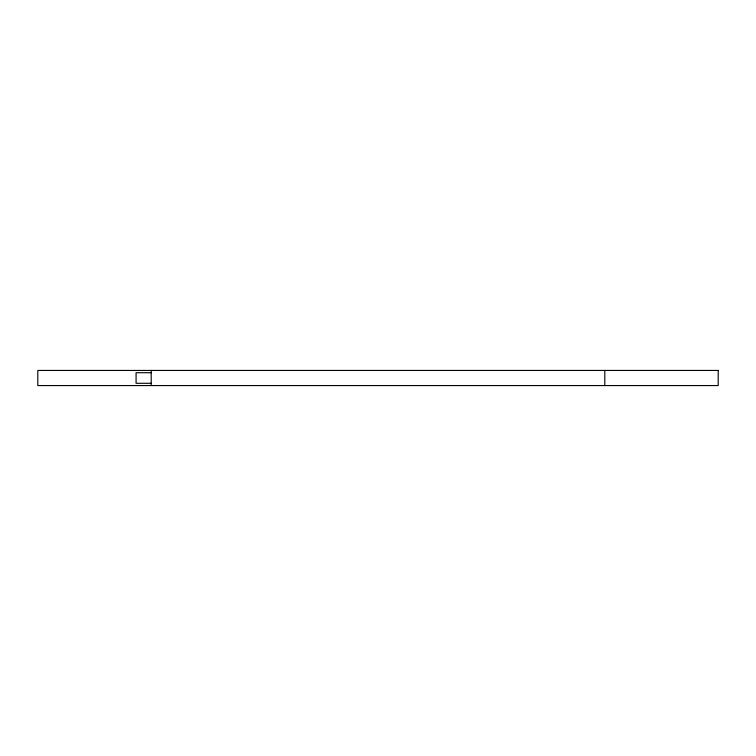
<?xml version="1.0" encoding="UTF-8"?>
<svg xmlns="http://www.w3.org/2000/svg" width="756" height="756" viewBox="0 0 756 756"><rect width="100%" height="100%" fill="white"/><g stroke="black" fill="none" stroke-linecap="round" stroke-linejoin="round"><path stroke-width="1.13" d="M151.2 372.708L136.08 372.708L136.08 383.292L151.2 383.292M604.8 370.44L604.8 385.56M151.2 370.44L151.2 385.56M718.2 370.44L37.8 370.44L37.8 385.56L718.2 385.56L718.2 370.44"/></g></svg>
